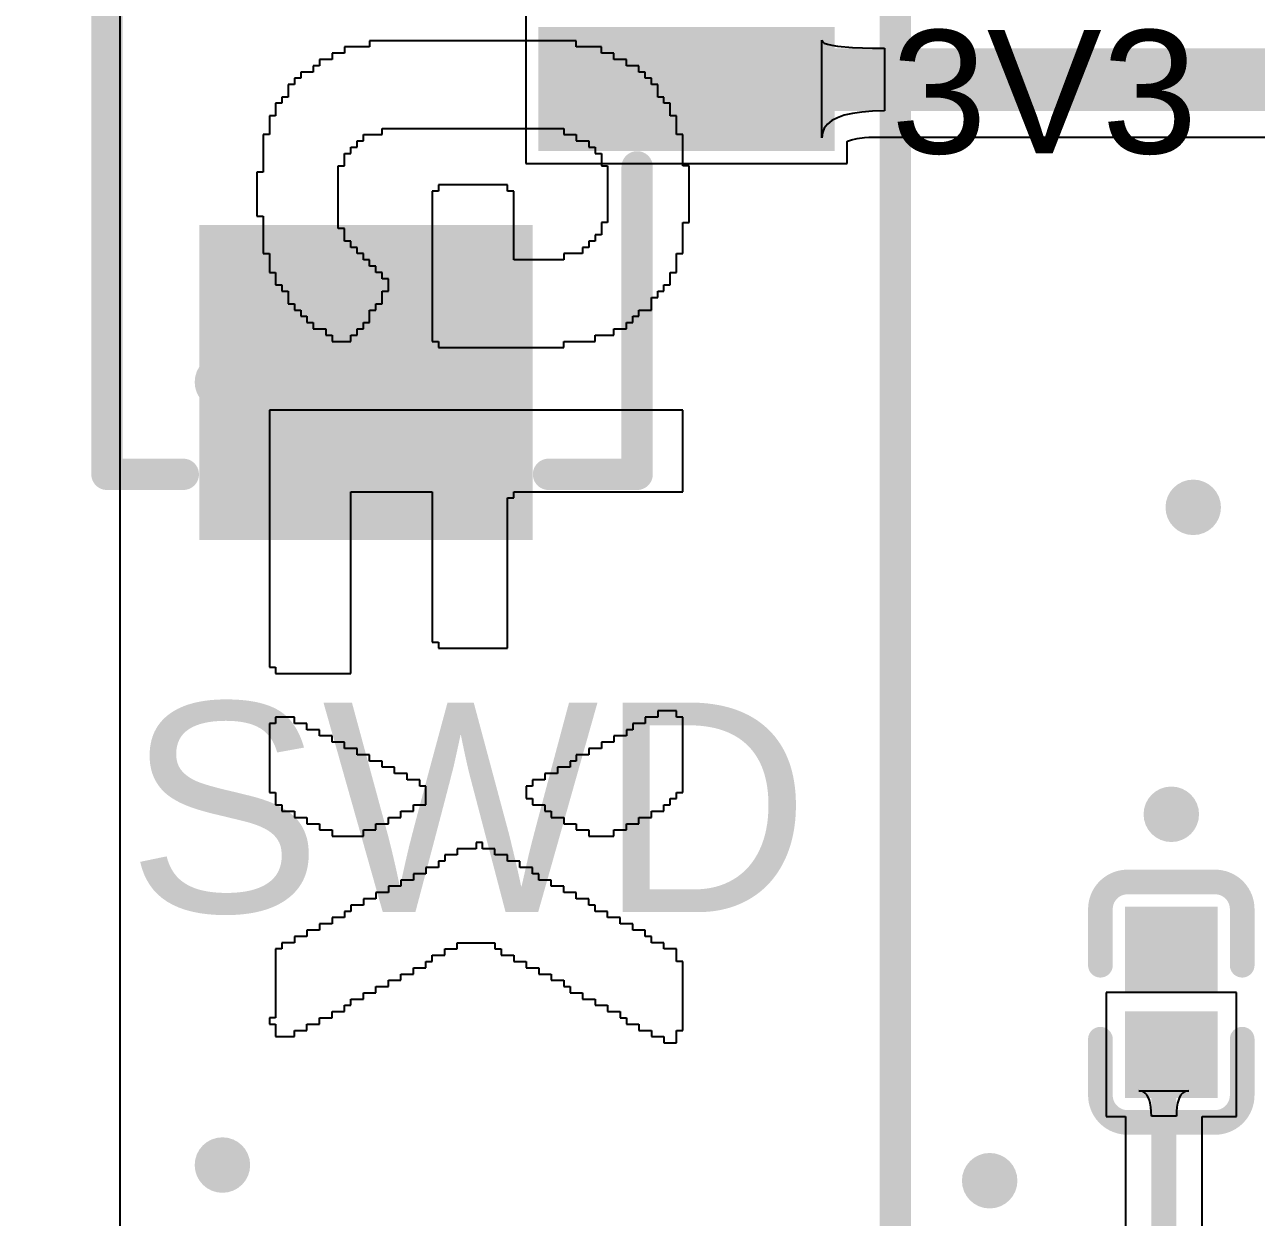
# Model space of a CAD drawing. Header units: millimetres. Extents: x -27 to 79, y -14 to 66.
# Drawn here: x -3.56 to 6.43, y 19.46 to 29.14 of the extents above; entities that cross this region are included whole.
import ezdxf

# ---------------------------------------------------------------- set-up
doc = ezdxf.new("R2010")
doc.units = ezdxf.units.MM
for name, color, linetype in [('BottomLayer', 5, 'Continuous'), ('BottomOverlay', 54, 'Continuous'), ('TopLayer', 1, 'Continuous'), ('TopOverlay', 2, 'Continuous'), ('TopPaste', 8, 'Continuous'), ('TopSolder', 216, 'Continuous'), ('ViaHoleLayer', 16, 'Continuous')]:
    doc.layers.add(name, color=color, linetype=linetype)
doc.styles.add('Arial', font='arial.ttf', dxfattribs={"height": 0.2})
doc.dimstyles.new('ISO-25', dxfattribs={"dimtxt": 2.5, "dimasz": 2.5, "dimexe": 1.25, "dimexo": 0.625, "dimtad": 1, "dimtxsty": 'Standard', "dimcen": 2.5, "dimadec": 0, "dimazin": 0, "dimtfac": 1, "dimtmove": 0, "dimatfit": 3, "dimfxl": 1, "dimarcsym": 0})

# ---------------------------------------------------------------- blocks, each defined once
blk = doc.blocks.new('*D3')
at = {"color": 0, "lineweight": -2, "transparency": 16777216}
for p, q in [((-0.625, 45), (-14.73, 45)), ((-13.48, 42.5), (-13.48, 2.5)), ((-0.625, 0), (-14.73, 0))]:
    blk.add_line(p, q, dxfattribs=at)
at = {"color": 0, "transparency": 16777216}
for points in [[(-13.8967, 42.5), (-13.0634, 42.5), (-13.48, 45)], [(-13.8967, 2.5), (-13.0634, 2.5), (-13.48, 0)]]:
    blk.add_solid(points, dxfattribs=at)
at = {"layer": 'Defpoints', "color": 0, "transparency": 16777216}
for p in [(0, 45), (0, 0), (-13.48, 0)]:
    blk.add_point(p, dxfattribs=at)
at = {"color": 0, "transparency": 16777216, "insert": (-15.355, 22.5), "char_height": 2.5, "attachment_point": 5, "rotation": 90}
blk.add_mtext('45', dxfattribs=at)
blk = doc.blocks.new('*D5')
at = {"color": 0, "lineweight": -2, "transparency": 16777216}
for p, q in [((-0.625, 47.7863), (-24.5995, 47.7863)), ((-23.3495, 45.2863), (-23.3495, -0.2863)), ((-0.625, -2.7863), (-24.5995, -2.7863))]:
    blk.add_line(p, q, dxfattribs=at)
at = {"color": 0, "transparency": 16777216}
for points in [[(-23.7662, 45.2863), (-22.9328, 45.2863), (-23.3495, 47.7863)], [(-23.7662, -0.2863), (-22.9328, -0.2863), (-23.3495, -2.7863)]]:
    blk.add_solid(points, dxfattribs=at)
at = {"layer": 'Defpoints', "color": 0, "transparency": 16777216}
for p in [(0, 47.7863), (-23.3495, -2.7863), (0, -2.7863)]:
    blk.add_point(p, dxfattribs=at)
at = {"color": 0, "transparency": 16777216, "insert": (-25.4328, 22.5), "char_height": 2.5, "attachment_point": 5, "rotation": 90}
blk.add_mtext('50,57', dxfattribs=at)

msp = doc.modelspace()

# ---------------------------------------------------------------- hatches: boundary and pattern name
at = {"layer": 'BottomLayer'}
h = msp.add_hatch(color=5, dxfattribs=at)
edge = h.paths.add_edge_path()
edge.add_arc((-1.9573, 26.2367), 0.225, 0, 360)
h = msp.add_hatch(color=5, dxfattribs=at)
edge = h.paths.add_edge_path()
edge.add_arc((5.9167, 25.2207), 0.225, 0, 360)
h = msp.add_hatch(color=5, dxfattribs=at)
edge = h.paths.add_edge_path()
edge.add_arc((5.7389, 22.7315), 0.225, 0, 360)
h = msp.add_hatch(color=5, dxfattribs=at)
edge = h.paths.add_edge_path()
edge.add_arc((-1.9573, 19.8867), 0.225, 0, 360)
h = msp.add_hatch(color=5, dxfattribs=at)
edge = h.paths.add_edge_path()
edge.add_arc((4.2657, 19.7597), 0.225, 0, 360)
at = {"layer": 'TopLayer'}
for points in [[(2.9064, 29.0135), (2.9064, 28.2135), (0.7064, 28.2135), (0.7064, 29.0135)], [(0.4564, 27.4085), (0.4564, 25.0585), (-2.0436, 25.0585), (-2.0436, 27.4085)], [(6.0639, 21.9324), (6.0639, 21.3324), (5.4139, 21.3324), (5.4139, 21.9324)], [(6.0639, 21.0824), (6.0639, 20.4824), (5.4139, 20.4824), (5.4139, 21.0824)]]:
    msp.add_hatch(color=1, dxfattribs=at).paths.add_polyline_path(points)
h = msp.add_hatch(color=1, dxfattribs=at)
edge = h.paths.add_edge_path()
edge.add_arc((-1.9573, 26.2367), 0.225, 0, 360)
h = msp.add_hatch(color=1, dxfattribs=at)
edge = h.paths.add_edge_path()
edge.add_arc((5.9167, 25.2207), 0.225, 0, 360)
h = msp.add_hatch(color=1, dxfattribs=at)
edge = h.paths.add_edge_path()
edge.add_arc((5.7389, 22.7315), 0.225, 0, 360)
h = msp.add_hatch(color=1, dxfattribs=at)
edge = h.paths.add_edge_path()
edge.add_arc((-1.9573, 19.8867), 0.225, 0, 360)
h = msp.add_hatch(color=1, dxfattribs=at)
edge = h.paths.add_edge_path()
edge.add_arc((4.2657, 19.7597), 0.225, 0, 360)
at = {"layer": 'TopPaste'}
for points in [[(2.9064, 29.0135), (2.9064, 28.2135), (0.7064, 28.2135), (0.7064, 29.0135)], [(0.4564, 27.4085), (0.4564, 25.0585), (-2.0436, 25.0585), (-2.0436, 27.4085)], [(6.0639, 21.9324), (6.0639, 21.3324), (5.4139, 21.3324), (5.4139, 21.9324)], [(6.0639, 21.0824), (6.0639, 20.4824), (5.4139, 20.4824), (5.4139, 21.0824)]]:
    msp.add_hatch(color=8, dxfattribs=at).paths.add_polyline_path(points)
at = {"layer": 'TopSolder'}
for points in [[(3.008, 29.1151), (3.008, 28.1119), (0.6048, 28.1119), (0.6048, 29.1151)], [(0.558, 27.5101), (0.558, 24.9569), (-2.1452, 24.9569), (-2.1452, 27.5101)], [(6.1147, 21.9832), (6.1147, 21.2816), (5.3631, 21.2816), (5.3631, 21.9832)], [(6.1147, 21.1332), (6.1147, 20.4316), (5.3631, 20.4316), (5.3631, 21.1332)]]:
    msp.add_hatch(color=216, dxfattribs=at).paths.add_polyline_path(points)
at = {"layer": 'ViaHoleLayer'}
h = msp.add_hatch(color=16, dxfattribs=at)
edge = h.paths.add_edge_path()
edge.add_arc((-1.9573, 26.2367), 0.1, 0, 360)
h = msp.add_hatch(color=16, dxfattribs=at)
edge = h.paths.add_edge_path()
edge.add_arc((5.9167, 25.2207), 0.1, 0, 360)
h = msp.add_hatch(color=16, dxfattribs=at)
edge = h.paths.add_edge_path()
edge.add_arc((5.7389, 22.7315), 0.1, 0, 360)
h = msp.add_hatch(color=16, dxfattribs=at)
edge = h.paths.add_edge_path()
edge.add_arc((-1.9573, 19.8867), 0.1, 0, 360)
h = msp.add_hatch(color=16, dxfattribs=at)
edge = h.paths.add_edge_path()
edge.add_arc((4.2657, 19.7597), 0.1, 0, 360)

# ---------------------------------------------------------------- linework, layer by layer
at = {"layer": 'BottomLayer'}
msp.add_line((-2.7863, 0), (-2.7863, 45), dxfattribs=at)
at = {"layer": 'BottomOverlay'}
for p, q in [((-0.6619, 29.0053), (-0.7635, 29.0053)), ((-0.7635, 29.0053), (-0.7635, 28.9545)), ((-0.6111, 29.0053), (-0.6619, 29.0053)), ((0.9129, 29.0053), (-0.6111, 29.0053)), ((0.9129, 28.9545), (0.9129, 29.0053)), ((-0.9667, 28.9037), (-1.0683, 28.9037)), ((-1.0683, 28.9037), (-1.0683, 28.8529)), ((-0.7635, 28.9545), (-0.9667, 28.9545)), ((-0.9667, 28.9545), (-0.9667, 28.9037)), ((1.1161, 28.9545), (0.9129, 28.9545)), ((1.1161, 28.9037), (1.1161, 28.9545)), ((1.2177, 28.9037), (1.1161, 28.9037)), ((1.2177, 28.8529), (1.2177, 28.9037)), ((-1.1699, 28.8021), (-1.2207, 28.8021)), ((-1.2207, 28.8021), (-1.2207, 28.7513)), ((-1.0683, 28.8529), (-1.1699, 28.8529)), ((-1.1699, 28.8529), (-1.1699, 28.8021)), ((1.3193, 28.8529), (1.2177, 28.8529)), ((1.3193, 28.8021), (1.3193, 28.8529)), ((1.4209, 28.8021), (1.3193, 28.8021)), ((1.4209, 28.7513), (1.4209, 28.8021)), ((-1.3223, 28.7005), (-1.3731, 28.7005)), ((-1.3731, 28.7005), (-1.3731, 28.6497)), ((-1.2207, 28.7513), (-1.3223, 28.7513)), ((-1.3223, 28.7513), (-1.3223, 28.7005)), ((1.4717, 28.7513), (1.4209, 28.7513)), ((1.4717, 28.7005), (1.4717, 28.7513)), ((1.5225, 28.7005), (1.4717, 28.7005)), ((1.5225, 28.6497), (1.5225, 28.7005)), ((-1.3731, 28.6497), (-1.4239, 28.6497)), ((-1.4239, 28.6497), (-1.4239, 28.5481)), ((1.5733, 28.6497), (1.5225, 28.6497)), ((1.5733, 28.5481), (1.5733, 28.6497)), ((-1.4747, 28.4973), (-1.5255, 28.4973)), ((-1.5255, 28.4973), (-1.5255, 28.3957)), ((-1.4239, 28.5481), (-1.4747, 28.5481)), ((-1.4747, 28.5481), (-1.4747, 28.4973)), ((1.6241, 28.5481), (1.5733, 28.5481)), ((1.6241, 28.4973), (1.6241, 28.5481)), ((1.6749, 28.4973), (1.6241, 28.4973)), ((1.6749, 28.3957), (1.6749, 28.4973)), ((-1.5255, 28.3957), (-1.5763, 28.3957)), ((-1.5763, 28.3957), (-1.5763, 28.2433)), ((1.7257, 28.3957), (1.6749, 28.3957)), ((1.7257, 28.2433), (1.7257, 28.3957)), ((-0.6619, 28.2433), (-0.6619, 28.2941)), ((-0.6619, 28.2941), (0.8113, 28.2941)), ((0.8113, 28.2941), (0.8113, 28.2433)), ((-1.5763, 28.2433), (-1.6271, 28.2433)), ((-1.6271, 28.2433), (-1.6271, 27.9385)), ((-0.8651, 28.1417), (-0.8651, 28.1925)), ((-0.8651, 28.1925), (-0.8143, 28.1925)), ((-0.8143, 28.1925), (-0.8143, 28.2433)), ((-0.8143, 28.2433), (-0.6619, 28.2433)), ((0.8113, 28.2433), (0.9129, 28.2433)), ((0.9129, 28.2433), (0.9129, 28.1925)), ((0.9129, 28.1925), (1.0145, 28.1925)), ((1.0145, 28.1925), (1.0145, 28.1417)), ((1.7765, 28.2433), (1.7257, 28.2433)), ((1.7765, 27.9893), (1.7765, 28.2433)), ((-0.9667, 27.9893), (-0.9667, 28.0909)), ((-0.9667, 28.0909), (-0.9159, 28.0909)), ((-0.9159, 28.0909), (-0.9159, 28.1417)), ((-0.9159, 28.1417), (-0.8651, 28.1417)), ((1.0145, 28.1417), (1.0653, 28.1417)), ((1.0653, 28.1417), (1.0653, 28.0909)), ((1.0653, 28.0909), (1.1161, 28.0909)), ((1.1161, 28.0909), (1.1161, 27.9893)), ((-1.0175, 27.4813), (-1.0175, 27.9893)), ((-1.0175, 27.9893), (-0.9667, 27.9893)), ((1.1161, 27.9893), (1.1669, 27.9893)), ((1.1669, 27.9893), (1.1669, 27.5321)), ((1.8273, 27.9893), (1.7765, 27.9893)), ((1.8273, 27.5321), (1.8273, 27.9893)), ((-1.6271, 27.9385), (-1.6779, 27.9385)), ((-1.6779, 27.9385), (-1.6779, 27.5829)), ((-0.2047, 27.7861), (-0.2555, 27.7861)), ((-0.2555, 27.7861), (-0.2555, 26.5669)), ((0.3541, 27.8369), (-0.2047, 27.8369)), ((-0.2047, 27.8369), (-0.2047, 27.7861)), ((0.3541, 27.7861), (0.3541, 27.8369)), ((0.4049, 27.7861), (0.3541, 27.7861)), ((0.4049, 27.2273), (0.4049, 27.7861)), ((-1.6779, 27.5829), (-1.6271, 27.5829)), ((-1.6271, 27.5829), (-1.6271, 27.2781)), ((-0.9667, 27.4813), (-1.0175, 27.4813)), ((-0.9667, 27.3797), (-0.9667, 27.4813)), ((1.1669, 27.5321), (1.1161, 27.5321)), ((1.1161, 27.5321), (1.1161, 27.4305)), ((1.7765, 27.2781), (1.7765, 27.5321)), ((1.7765, 27.5321), (1.8273, 27.5321)), ((-0.9159, 27.3797), (-0.9667, 27.3797)), ((-0.9159, 27.3289), (-0.9159, 27.3797)), ((1.0653, 27.3797), (1.0145, 27.3797)), ((1.0145, 27.3797), (1.0145, 27.3289)), ((1.1161, 27.4305), (1.0653, 27.4305)), ((1.0653, 27.4305), (1.0653, 27.3797)), ((-1.6271, 27.2781), (-1.5763, 27.2781)), ((-1.5763, 27.2781), (-1.5763, 27.1257)), ((-0.8651, 27.3289), (-0.9159, 27.3289)), ((-0.8651, 27.2781), (-0.8651, 27.3289)), ((-0.8143, 27.2781), (-0.8651, 27.2781)), ((-0.8143, 27.2273), (-0.8143, 27.2781)), ((0.9637, 27.2781), (0.8113, 27.2781)), ((0.8113, 27.2781), (0.8113, 27.2273)), ((1.0145, 27.3289), (0.9637, 27.3289)), ((0.9637, 27.3289), (0.9637, 27.2781)), ((1.7257, 27.1257), (1.7257, 27.2781)), ((1.7257, 27.2781), (1.7765, 27.2781)), ((-0.7635, 27.2273), (-0.8143, 27.2273)), ((-0.7635, 27.1765), (-0.7635, 27.2273)), ((-0.7127, 27.1765), (-0.7635, 27.1765)), ((-0.7127, 27.1257), (-0.7127, 27.1765)), ((0.8113, 27.2273), (0.4049, 27.2273)), ((-1.5763, 27.1257), (-1.5255, 27.1257)), ((-1.5255, 27.1257), (-1.5255, 27.0241)), ((-0.6619, 27.1257), (-0.7127, 27.1257)), ((-0.6619, 27.0749), (-0.6619, 27.1257)), ((-0.6111, 27.0749), (-0.6619, 27.0749)), ((-0.6111, 26.9733), (-0.6111, 27.0749)), ((1.6749, 27.0241), (1.6749, 27.1257)), ((1.6749, 27.1257), (1.7257, 27.1257)), ((-1.5255, 27.0241), (-1.4747, 27.0241)), ((-1.4747, 27.0241), (-1.4747, 26.9733)), ((1.6241, 26.9733), (1.6241, 27.0241)), ((1.6241, 27.0241), (1.6749, 27.0241)), ((-1.4747, 26.9733), (-1.4239, 26.9733)), ((-1.4239, 26.9733), (-1.4239, 26.8717)), ((-0.6619, 26.8717), (-0.6619, 26.9733)), ((-0.6619, 26.9733), (-0.6111, 26.9733)), ((1.5225, 26.8209), (1.5225, 26.9225)), ((1.5225, 26.9225), (1.5733, 26.9225)), ((1.5733, 26.9225), (1.5733, 26.9733)), ((1.5733, 26.9733), (1.6241, 26.9733)), ((-1.4239, 26.8717), (-1.3731, 26.8717)), ((-1.3731, 26.8717), (-1.3731, 26.8209)), ((-1.3731, 26.8209), (-1.3223, 26.8209)), ((-1.3223, 26.8209), (-1.3223, 26.7701)), ((-0.7635, 26.7193), (-0.7635, 26.8209)), ((-0.7635, 26.8209), (-0.7127, 26.8209)), ((-0.7127, 26.8209), (-0.7127, 26.8717)), ((-0.7127, 26.8717), (-0.6619, 26.8717)), ((1.4209, 26.7701), (1.4209, 26.8209)), ((1.4209, 26.8209), (1.5225, 26.8209)), ((-1.3223, 26.7701), (-1.2715, 26.7701)), ((-1.2715, 26.7701), (-1.2715, 26.7193)), ((-1.2715, 26.7193), (-1.2207, 26.7193)), ((-1.2207, 26.7193), (-1.2207, 26.6685)), ((-0.8143, 26.6685), (-0.8143, 26.7193)), ((-0.8143, 26.7193), (-0.7635, 26.7193)), ((1.3193, 26.6685), (1.3193, 26.7193)), ((1.3193, 26.7193), (1.3701, 26.7193)), ((1.3701, 26.7193), (1.3701, 26.7701)), ((1.3701, 26.7701), (1.4209, 26.7701)), ((-1.2207, 26.6685), (-1.1191, 26.6685)), ((-1.1191, 26.6685), (-1.1191, 26.6177)), ((-1.1191, 26.6177), (-1.0683, 26.6177)), ((-1.0683, 26.6177), (-1.0683, 26.5669)), ((-0.9159, 26.5669), (-0.9159, 26.6177)), ((-0.9159, 26.6177), (-0.8651, 26.6177)), ((-0.8651, 26.6177), (-0.8651, 26.6685)), ((-0.8651, 26.6685), (-0.8143, 26.6685)), ((1.0653, 26.5669), (1.0653, 26.6177)), ((1.0653, 26.6177), (1.2177, 26.6177)), ((1.2177, 26.6177), (1.2177, 26.6685)), ((1.2177, 26.6685), (1.3193, 26.6685)), ((-1.0683, 26.5669), (-0.9159, 26.5669)), ((-0.2555, 26.5669), (-0.2047, 26.5669)), ((-0.2047, 26.5669), (-0.2047, 26.5161)), ((-0.2047, 26.5161), (0.8113, 26.5161)), ((0.8113, 26.5161), (0.8113, 26.5669)), ((0.8113, 26.5669), (1.0653, 26.5669)), ((1.7765, 26.0081), (-1.5763, 26.0081)), ((-1.5763, 26.0081), (-1.5763, 23.9253)), ((1.7765, 25.3477), (1.7765, 26.0081)), ((-0.9159, 23.8745), (-0.9159, 25.3477)), ((-0.9159, 25.3477), (-0.2555, 25.3477)), ((-0.2555, 25.3477), (-0.2555, 24.1285)), ((0.3541, 25.0937), (0.3541, 25.2969)), ((0.3541, 25.2969), (0.4049, 25.2969)), ((0.4049, 25.2969), (0.4049, 25.3477)), ((0.4049, 25.3477), (1.7765, 25.3477)), ((0.3541, 25.0429), (0.3541, 25.0937)), ((0.3541, 24.0777), (0.3541, 25.0429)), ((-0.2555, 24.1285), (-0.2047, 24.1285)), ((-0.2047, 24.1285), (-0.2047, 24.0777)), ((-0.2047, 24.0777), (0.3541, 24.0777)), ((-1.5763, 23.9253), (-1.5255, 23.9253)), ((-1.5255, 23.9253), (-1.5255, 23.8745)), ((-1.5255, 23.8745), (-0.9159, 23.8745)), ((-1.3731, 23.5189), (-1.5255, 23.5189)), ((-1.5255, 23.5189), (-1.5255, 23.4681)), ((-1.3731, 23.4681), (-1.3731, 23.5189)), ((1.5733, 23.5189), (1.4717, 23.5189)), ((1.4717, 23.5189), (1.4717, 23.4681)), ((1.7257, 23.5697), (1.5733, 23.5697)), ((1.5733, 23.5697), (1.5733, 23.5189)), ((1.7257, 23.5189), (1.7257, 23.5697)), ((1.7765, 23.5189), (1.7257, 23.5189)), ((1.7765, 22.9093), (1.7765, 23.5189)), ((-1.5255, 23.4681), (-1.5763, 23.4681)), ((-1.5763, 23.4681), (-1.5763, 23.0617)), ((-1.2715, 23.4681), (-1.3731, 23.4681)), ((-1.2715, 23.4173), (-1.2715, 23.4681)), ((-1.1699, 23.4173), (-1.2715, 23.4173)), ((-1.1699, 23.3665), (-1.1699, 23.4173)), ((1.3701, 23.4173), (1.3193, 23.4173)), ((1.3193, 23.4173), (1.3193, 23.3665)), ((1.4717, 23.4681), (1.3701, 23.4681)), ((1.3701, 23.4681), (1.3701, 23.4173)), ((-1.0683, 23.3665), (-1.1699, 23.3665)), ((-1.0683, 23.3157), (-1.0683, 23.3665)), ((-0.9667, 23.3157), (-1.0683, 23.3157)), ((-0.9667, 23.2649), (-0.9667, 23.3157)), ((1.2177, 23.3157), (1.1161, 23.3157)), ((1.1161, 23.3157), (1.1161, 23.2649)), ((1.3193, 23.3665), (1.2177, 23.3665)), ((1.2177, 23.3665), (1.2177, 23.3157)), ((-0.8651, 23.2649), (-0.9667, 23.2649)), ((-0.8651, 23.2141), (-0.8651, 23.2649)), ((-0.7635, 23.2141), (-0.8651, 23.2141)), ((-0.7635, 23.1633), (-0.7635, 23.2141)), ((1.0145, 23.2141), (0.9129, 23.2141)), ((0.9129, 23.2141), (0.9129, 23.1633)), ((1.1161, 23.2649), (1.0145, 23.2649)), ((1.0145, 23.2649), (1.0145, 23.2141)), ((-0.6619, 23.1633), (-0.7635, 23.1633)), ((-0.6619, 23.1125), (-0.6619, 23.1633)), ((-0.5603, 23.1125), (-0.6619, 23.1125)), ((-0.5603, 23.0617), (-0.5603, 23.1125)), ((0.8621, 23.1125), (0.7605, 23.1125)), ((0.7605, 23.1125), (0.7605, 23.0617)), ((0.9129, 23.1633), (0.8621, 23.1633)), ((0.8621, 23.1633), (0.8621, 23.1125)), ((-1.5763, 23.0617), (-1.5763, 23.0109)), ((-1.5763, 23.0109), (-1.5763, 22.9093)), ((-0.4587, 23.0617), (-0.5603, 23.0617)), ((-0.4587, 23.0109), (-0.4587, 23.0617)), ((-0.3571, 23.0109), (-0.4587, 23.0109)), ((-0.3571, 22.9601), (-0.3571, 23.0109)), ((0.6589, 23.0109), (0.5573, 23.0109)), ((0.5573, 23.0109), (0.5573, 22.9601)), ((0.7605, 23.0617), (0.6589, 23.0617)), ((0.6589, 23.0617), (0.6589, 23.0109)), ((-1.5763, 22.9093), (-1.5255, 22.9093)), ((-1.5255, 22.9093), (-1.5255, 22.8077)), ((-0.3063, 22.9601), (-0.3571, 22.9601)), ((-0.3063, 22.8077), (-0.3063, 22.9601)), ((0.5573, 22.9601), (0.5065, 22.9601)), ((0.5065, 22.9601), (0.5065, 22.8585)), ((1.7257, 22.8585), (1.7257, 22.9093)), ((1.7257, 22.9093), (1.7765, 22.9093)), ((-1.5255, 22.8077), (-1.4747, 22.8077)), ((-1.4747, 22.8077), (-1.4747, 22.7569)), ((-0.4079, 22.7569), (-0.4079, 22.8077)), ((-0.4079, 22.8077), (-0.3063, 22.8077)), ((0.5065, 22.8585), (0.5573, 22.8585)), ((0.5573, 22.8585), (0.5573, 22.8077)), ((0.5573, 22.8077), (0.6589, 22.8077)), ((0.6589, 22.8077), (0.6589, 22.7569)), ((1.6241, 22.7569), (1.6241, 22.8077)), ((1.6241, 22.8077), (1.6749, 22.8077)), ((1.6749, 22.8077), (1.6749, 22.8585)), ((1.6749, 22.8585), (1.7257, 22.8585)), ((-1.4747, 22.7569), (-1.3731, 22.7569)), ((-1.3731, 22.7569), (-1.3731, 22.7061)), ((-1.3731, 22.7061), (-1.2715, 22.7061)), ((-1.2715, 22.7061), (-1.2715, 22.6553)), ((-0.6111, 22.6553), (-0.6111, 22.7061)), ((-0.6111, 22.7061), (-0.5095, 22.7061)), ((-0.5095, 22.7061), (-0.5095, 22.7569)), ((-0.5095, 22.7569), (-0.4079, 22.7569)), ((0.6589, 22.7569), (0.7097, 22.7569)), ((0.7097, 22.7569), (0.7097, 22.7061)), ((0.7097, 22.7061), (0.8113, 22.7061)), ((0.8113, 22.7061), (0.8113, 22.6553)), ((1.4209, 22.6553), (1.4209, 22.7061)), ((1.4209, 22.7061), (1.5225, 22.7061)), ((1.5225, 22.7061), (1.5225, 22.7569)), ((1.5225, 22.7569), (1.6241, 22.7569)), ((-1.2715, 22.6553), (-1.1699, 22.6553)), ((-1.1699, 22.6553), (-1.1699, 22.6045)), ((-1.1699, 22.6045), (-1.0683, 22.6045)), ((-1.0683, 22.6045), (-1.0683, 22.5537)), ((-0.8143, 22.5537), (-0.8143, 22.6045)), ((-0.8143, 22.6045), (-0.7127, 22.6045)), ((-0.7127, 22.6045), (-0.7127, 22.6553)), ((-0.7127, 22.6553), (-0.6111, 22.6553)), ((0.8113, 22.6553), (0.9129, 22.6553)), ((0.9129, 22.6553), (0.9129, 22.6045)), ((0.9129, 22.6045), (1.0145, 22.6045)), ((1.0145, 22.6045), (1.0145, 22.5537)), ((1.2177, 22.5537), (1.2177, 22.6045)), ((1.2177, 22.6045), (1.3193, 22.6045)), ((1.3193, 22.6045), (1.3193, 22.6553)), ((1.3193, 22.6553), (1.4209, 22.6553)), ((-1.0683, 22.5537), (-0.8143, 22.5537)), ((0.1509, 22.5029), (0.1001, 22.5029)), ((0.1001, 22.5029), (0.1001, 22.4521)), ((0.1509, 22.4521), (0.1509, 22.5029)), ((1.0145, 22.5537), (1.2177, 22.5537)), ((-0.0523, 22.4013), (-0.1539, 22.4013)), ((-0.1539, 22.4013), (-0.1539, 22.3505)), ((0.1001, 22.4521), (-0.0523, 22.4521)), ((-0.0523, 22.4521), (-0.0523, 22.4013)), ((0.2525, 22.4521), (0.1509, 22.4521)), ((0.2525, 22.4013), (0.2525, 22.4521)), ((0.3541, 22.4013), (0.2525, 22.4013)), ((0.3541, 22.3505), (0.3541, 22.4013)), ((-0.2555, 22.2997), (-0.3063, 22.2997)), ((-0.3063, 22.2997), (-0.3063, 22.2489)), ((-0.2047, 22.2997), (-0.2555, 22.2997)), ((-0.1539, 22.3505), (-0.2047, 22.3505)), ((-0.2047, 22.3505), (-0.2047, 22.2997)), ((0.4557, 22.3505), (0.3541, 22.3505)), ((0.4557, 22.2997), (0.4557, 22.3505)), ((0.5573, 22.2997), (0.4557, 22.2997)), ((0.5573, 22.2489), (0.5573, 22.2997)), ((-0.4079, 22.1981), (-0.5095, 22.1981)), ((-0.5095, 22.1981), (-0.5095, 22.1473)), ((-0.3063, 22.2489), (-0.4079, 22.2489)), ((-0.4079, 22.2489), (-0.4079, 22.1981)), ((0.6081, 22.2489), (0.5573, 22.2489)), ((0.6081, 22.1981), (0.6081, 22.2489)), ((0.7097, 22.1981), (0.6081, 22.1981)), ((0.7097, 22.1473), (0.7097, 22.1981)), ((-0.6111, 22.0965), (-0.7127, 22.0965)), ((-0.7127, 22.0965), (-0.7127, 22.0457)), ((-0.5095, 22.1473), (-0.6111, 22.1473)), ((-0.6111, 22.1473), (-0.6111, 22.0965)), ((0.8113, 22.1473), (0.7097, 22.1473)), ((0.8113, 22.0965), (0.8113, 22.1473)), ((0.9129, 22.0965), (0.8113, 22.0965)), ((0.9129, 22.0457), (0.9129, 22.0965)), ((-0.8143, 21.9949), (-0.9159, 21.9949)), ((-0.9159, 21.9949), (-0.9159, 21.9441)), ((-0.7127, 22.0457), (-0.8143, 22.0457)), ((-0.8143, 22.0457), (-0.8143, 21.9949)), ((1.0145, 22.0457), (0.9129, 22.0457)), ((1.0145, 21.9949), (1.0145, 22.0457)), ((1.0653, 21.9949), (1.0145, 21.9949)), ((1.0653, 21.9441), (1.0653, 21.9949)), ((-0.9667, 21.8933), (-1.0683, 21.8933)), ((-1.0683, 21.8933), (-1.0683, 21.8425)), ((-0.9159, 21.9441), (-0.9667, 21.9441)), ((-0.9667, 21.9441), (-0.9667, 21.8933)), ((1.1669, 21.9441), (1.0653, 21.9441)), ((1.1669, 21.8933), (1.1669, 21.9441)), ((1.2685, 21.8933), (1.1669, 21.8933)), ((1.2685, 21.8425), (1.2685, 21.8933)), ((-1.1699, 21.7917), (-1.2715, 21.7917)), ((-1.2715, 21.7917), (-1.2715, 21.7409)), ((-1.0683, 21.8425), (-1.1699, 21.8425)), ((-1.1699, 21.8425), (-1.1699, 21.7917)), ((1.3701, 21.8425), (1.2685, 21.8425)), ((1.3701, 21.7917), (1.3701, 21.8425)), ((1.4717, 21.7917), (1.3701, 21.7917)), ((1.4717, 21.7409), (1.4717, 21.7917)), ((-1.3731, 21.6901), (-1.4747, 21.6901)), ((-1.4747, 21.6901), (-1.4747, 21.6393)), ((-1.2715, 21.7409), (-1.3731, 21.7409)), ((-1.3731, 21.7409), (-1.3731, 21.6901)), ((-0.0523, 21.6393), (-0.0523, 21.6901)), ((-0.0523, 21.6901), (0.2525, 21.6901)), ((0.2525, 21.6901), (0.2525, 21.6393)), ((1.5225, 21.7409), (1.4717, 21.7409)), ((1.5225, 21.6901), (1.5225, 21.7409)), ((1.6241, 21.6901), (1.5225, 21.6901)), ((1.6241, 21.6393), (1.6241, 21.6901)), ((-1.4747, 21.6393), (-1.5255, 21.6393)), ((-1.5255, 21.6393), (-1.5255, 21.0805)), ((-0.2555, 21.5377), (-0.2555, 21.5885)), ((-0.2555, 21.5885), (-0.1539, 21.5885)), ((-0.1539, 21.5885), (-0.1539, 21.6393)), ((-0.1539, 21.6393), (-0.0523, 21.6393)), ((0.2525, 21.6393), (0.3033, 21.6393)), ((0.3033, 21.6393), (0.3033, 21.5885)), ((0.3033, 21.5885), (0.4049, 21.5885)), ((0.4049, 21.5885), (0.4049, 21.5377)), ((1.7257, 21.6393), (1.6241, 21.6393)), ((1.7257, 21.5377), (1.7257, 21.6393)), ((-0.4079, 21.4361), (-0.4079, 21.4869)), ((-0.4079, 21.4869), (-0.3063, 21.4869)), ((-0.3063, 21.4869), (-0.3063, 21.5377)), ((-0.3063, 21.5377), (-0.2555, 21.5377)), ((0.4049, 21.5377), (0.5065, 21.5377)), ((0.5065, 21.5377), (0.5065, 21.4869)), ((0.5065, 21.4869), (0.6081, 21.4869)), ((0.6081, 21.4869), (0.6081, 21.4361)), ((1.7765, 21.5377), (1.7257, 21.5377)), ((1.7765, 20.9789), (1.7765, 21.5377)), ((-0.6111, 21.3345), (-0.6111, 21.3853)), ((-0.6111, 21.3853), (-0.5095, 21.3853)), ((-0.5095, 21.3853), (-0.5095, 21.4361)), ((-0.5095, 21.4361), (-0.4079, 21.4361)), ((0.6081, 21.4361), (0.7097, 21.4361)), ((0.7097, 21.4361), (0.7097, 21.3853)), ((0.7097, 21.3853), (0.8113, 21.3853)), ((0.8113, 21.3853), (0.8113, 21.3345)), ((-0.8143, 21.2329), (-0.8143, 21.2837)), ((-0.8143, 21.2837), (-0.7127, 21.2837)), ((-0.7127, 21.2837), (-0.7127, 21.3345)), ((-0.7127, 21.3345), (-0.6111, 21.3345)), ((0.8113, 21.3345), (0.8621, 21.3345)), ((0.8621, 21.3345), (0.8621, 21.2837)), ((0.8621, 21.2837), (0.9637, 21.2837)), ((0.9637, 21.2837), (0.9637, 21.2329)), ((-0.9667, 21.1313), (-0.9667, 21.1821)), ((-0.9667, 21.1821), (-0.9159, 21.1821)), ((-0.9159, 21.1821), (-0.9159, 21.2329)), ((-0.9159, 21.2329), (-0.8143, 21.2329)), ((0.9637, 21.2329), (1.0653, 21.2329)), ((1.0653, 21.2329), (1.0653, 21.1821)), ((1.0653, 21.1821), (1.1669, 21.1821)), ((1.1669, 21.1821), (1.1669, 21.1313)), ((-1.5255, 21.0805), (-1.5763, 21.0805)), ((-1.5763, 21.0805), (-1.5763, 21.0297)), ((-1.1699, 21.0297), (-1.1699, 21.0805)), ((-1.1699, 21.0805), (-1.0683, 21.0805)), ((-1.0683, 21.0805), (-1.0683, 21.1313)), ((-1.0683, 21.1313), (-0.9667, 21.1313)), ((1.1669, 21.1313), (1.2685, 21.1313)), ((1.2685, 21.1313), (1.2685, 21.0805)), ((1.2685, 21.0805), (1.3193, 21.0805)), ((1.3193, 21.0805), (1.3193, 21.0297)), ((-1.5763, 21.0297), (-1.5255, 21.0297)), ((-1.5255, 21.0297), (-1.5255, 20.9281)), ((-1.2715, 20.9789), (-1.2715, 21.0297)), ((-1.2715, 21.0297), (-1.1699, 21.0297)), ((1.3193, 21.0297), (1.4209, 21.0297)), ((1.4209, 21.0297), (1.4209, 20.9789)), ((-1.5255, 20.9281), (-1.3731, 20.9281)), ((-1.3731, 20.9281), (-1.3731, 20.9789)), ((-1.3731, 20.9789), (-1.2715, 20.9789)), ((1.4209, 20.9789), (1.5225, 20.9789)), ((1.5225, 20.9789), (1.5225, 20.9281)), ((1.5225, 20.9281), (1.6241, 20.9281)), ((1.6241, 20.9281), (1.6241, 20.8773)), ((1.7257, 20.8773), (1.7257, 20.9789)), ((1.7257, 20.9789), (1.7765, 20.9789)), ((1.6241, 20.8773), (1.7257, 20.8773))]:
    msp.add_line(p, q, dxfattribs=at)
at = {"layer": 'BottomOverlay', "const_width": 0.254}
msp.add_lwpolyline([(3.5, -2.5), (3.5, 47.5)], dxfattribs=at)
at = {"layer": 'TopLayer'}
for p, q in [((-2.7863, 14.9248), (-2.7863, 45)), ((0.5032, 29.2603), (0.5032, 29.0571)), ((0.5032, 29.0571), (0.5032, 28.0103)), ((2.9034, 28.2166), (2.9034, 29.0105)), ((2.9034, 29.0105), (2.9085, 28.9978)), ((2.9085, 28.9978), (2.9237, 28.9864)), ((2.9237, 28.9864), (2.9491, 28.9764)), ((2.9491, 28.9764), (2.9847, 28.9677)), ((2.9847, 28.9677), (3.0304, 28.9604)), ((3.0304, 28.9604), (3.1523, 28.9497)), ((3.1523, 28.9497), (3.3149, 28.9443)), ((3.3149, 28.9443), (3.4114, 28.9437)), ((3.4114, 28.9437), (3.4114, 28.4357)), ((3.0304, 28.3809), (2.9847, 28.3568)), ((3.0863, 28.4006), (3.0304, 28.3809)), ((3.1523, 28.4159), (3.0863, 28.4006)), ((3.2285, 28.4269), (3.1523, 28.4159)), ((3.3149, 28.4335), (3.2285, 28.4269)), ((3.4114, 28.4357), (3.3149, 28.4335)), ((2.9237, 28.2954), (2.9085, 28.2582)), ((2.9491, 28.3283), (2.9237, 28.2954)), ((2.9847, 28.3568), (2.9491, 28.3283)), ((2.9085, 28.2582), (2.9034, 28.2166)), ((3.1096, 28.1884), (3.1136, 28.1905)), ((3.1096, 28.0103), (3.1096, 28.1884)), ((3.1136, 28.1905), (3.1443, 28.2014)), ((3.1443, 28.2014), (3.1905, 28.2121)), ((3.1905, 28.2121), (3.2511, 28.2208)), ((3.2511, 28.2208), (3.2861, 28.2235)), ((3.2861, 28.2235), (7.9887, 28.2235)), ((0.5032, 28.0103), (2.8987, 28.0103)), ((2.8987, 28.0103), (2.9034, 28.0094)), ((2.9034, 28.0094), (2.9081, 28.0103)), ((2.9081, 28.0103), (3.1096, 28.0103)), ((6.2671, 21.2856), (5.2107, 21.2856)), ((5.2107, 21.2856), (5.2107, 20.2792)), ((6.2671, 20.2792), (6.2671, 21.2856)), ((5.4948, 20.4865), (5.4755, 20.4885)), ((5.4755, 20.4885), (5.8819, 20.4885)), ((5.512, 20.4803), (5.4948, 20.4865)), ((5.5273, 20.47), (5.512, 20.4803)), ((5.8453, 20.4803), (5.83, 20.47)), ((5.8625, 20.4865), (5.8453, 20.4803)), ((5.8819, 20.4885), (5.8625, 20.4865)), ((5.5405, 20.4555), (5.5273, 20.47)), ((5.5517, 20.437), (5.5405, 20.4555)), ((5.5608, 20.4143), (5.5517, 20.437)), ((5.5679, 20.3875), (5.5608, 20.4143)), ((5.573, 20.3565), (5.5679, 20.3875)), ((5.7894, 20.3875), (5.7843, 20.3565)), ((5.7965, 20.4143), (5.7894, 20.3875)), ((5.8057, 20.437), (5.7965, 20.4143)), ((5.8168, 20.4555), (5.8057, 20.437)), ((5.83, 20.47), (5.8168, 20.4555)), ((5.576, 20.3215), (5.573, 20.3565)), ((5.5771, 20.2823), (5.576, 20.3215)), ((5.7803, 20.2823), (5.5771, 20.2823)), ((5.7813, 20.3215), (5.7803, 20.2823)), ((5.7843, 20.3565), (5.7813, 20.3215)), ((5.2107, 20.2792), (5.3679, 20.2792)), ((5.3679, 20.2792), (5.3679, 16.56)), ((5.9894, 16.56), (5.9894, 20.2792)), ((5.9894, 20.2792), (6.2671, 20.2792))]:
    msp.add_line(p, q, dxfattribs=at)
for points, const_width in [([(2.0342, 28.6897), (7.9887, 28.6897)], 0.508), ([(5.6787, 20.7222), (5.7389, 20.7824)], 0.2032), ([(5.6787, 15.6068), (5.6787, 20.7222)], 0.2032)]:
    msp.add_lwpolyline(points, dxfattribs=dict(at, const_width=const_width))
for points, const_width in [([(1.9072, 28.6897, 1), (2.1612, 28.6897, 1)], 0.254), ([(5.6881, 20.7824, 1), (5.7897, 20.7824, 1)], 0.1016), ([(5.6279, 20.7222, 1), (5.7295, 20.7222, 1)], 0.1016), ([(5.6279, 20.7222, 1), (5.7295, 20.7222, 1)], 0.1016)]:
    msp.add_lwpolyline(points, format="xyb", close=True, dxfattribs=dict(at, const_width=const_width))
at = {"layer": 'TopOverlay'}
for points, const_width in [([(-2.8936, 25.4884), (-2.8936, 36.7385)], 0.254), ([(1.4064, 25.4884), (1.4064, 27.9823)], 0.254), ([(-2.8936, 25.4884), (-2.2747, 25.4884)], 0.254), ([(0.6876, 25.4884), (1.4064, 25.4884)], 0.254), ([(5.3839, 22.1824), (6.0939, 22.1824)], 0.2), ([(5.1639, 21.5074), (5.1639, 21.9574)], 0.2), ([(6.3139, 21.5074), (6.3139, 21.9574)], 0.2), ([(5.1639, 20.4574), (5.1639, 20.9074)], 0.2), ([(6.3138, 20.4574), (6.3138, 20.9075)], 0.2), ([(5.3839, 20.2325), (6.0938, 20.2325)], 0.2)]:
    msp.add_lwpolyline(points, dxfattribs=dict(at, const_width=const_width))
for points, const_width in [([(1.3429, 27.9823, 1), (1.4699, 27.9823, 1)], 0.127), ([(-2.9571, 25.4884, 1), (-2.8301, 25.4884, 1)], 0.127), ([(-2.9571, 25.4884, 1), (-2.8301, 25.4884, 1)], 0.127), ([(-2.3382, 25.4884, 1), (-2.2112, 25.4884, 1)], 0.127), ([(0.6241, 25.4884, 1), (0.7511, 25.4884, 1)], 0.127), ([(1.3429, 25.4884, 1), (1.4699, 25.4884, 1)], 0.127), ([(1.3429, 25.4884, 1), (1.4699, 25.4884, 1)], 0.127), ([(5.3339, 22.1824, 1), (5.4339, 22.1824, 1)], 0.1), ([(5.3339, 22.1824, 1), (5.4339, 22.1824, 1)], 0.1), ([(6.0439, 22.1824, 1), (6.1439, 22.1824, 1)], 0.1), ([(6.0439, 22.1824, 1), (6.1439, 22.1824, 1)], 0.1), ([(5.1139, 21.9625, 1), (5.2139, 21.9625, 1)], 0.1), ([(5.1139, 21.9574, 1), (5.2139, 21.9574, 1)], 0.1), ([(6.2639, 21.9625, 1), (6.3639, 21.9625, 1)], 0.1), ([(6.2639, 21.9574, 1), (6.3639, 21.9574, 1)], 0.1), ([(5.1139, 21.5074, 1), (5.2139, 21.5074, 1)], 0.1), ([(6.2639, 21.5074, 1), (6.3639, 21.5074, 1)], 0.1), ([(5.1139, 20.9074, 1), (5.2139, 20.9074, 1)], 0.1), ([(6.2638, 20.9075, 1), (6.3638, 20.9075, 1)], 0.1), ([(5.1139, 20.4574, 1), (5.2139, 20.4574, 1)], 0.1), ([(5.1139, 20.4525, 1), (5.2139, 20.4525, 1)], 0.1), ([(6.2638, 20.4574, 1), (6.3638, 20.4574, 1)], 0.1), ([(6.2638, 20.4525, 1), (6.3638, 20.4525, 1)], 0.1), ([(5.3339, 20.2325, 1), (5.4338, 20.2325, 1)], 0.1), ([(5.3339, 20.2325, 1), (5.4338, 20.2325, 1)], 0.1), ([(6.0438, 20.2325, 1), (6.1438, 20.2325, 1)], 0.1), ([(6.0438, 20.2325, 1), (6.1438, 20.2325, 1)], 0.1)]:
    msp.add_lwpolyline(points, format="xyb", close=True, dxfattribs=dict(at, const_width=const_width))
at = {"layer": 'TopOverlay', "const_width": 0.2}
for points in [[(5.1639, 21.9625, -0.414214), (5.3839, 22.1824)], [(6.0939, 22.1824, -0.414214), (6.3139, 21.9625)], [(5.3839, 20.2325, -0.414214), (5.1639, 20.4525)], [(6.3138, 20.4525, -0.414214), (6.0938, 20.2325)]]:
    msp.add_lwpolyline(points, format="xyb", dxfattribs=at)

# ---------------------------------------------------------------- texts
at = {"layer": 'TopOverlay', "style": 'Arial'}
msp.add_text('3V3', height=1, dxfattribs=at).set_placement((3.4661, 28.0909))
msp.add_text('SWD', height=1.7, rotation=360, dxfattribs=at).set_placement((-2.7321, 21.9379))

# ---------------------------------------------------------------- dimensions: what is measured, and where the dimension line sits
for base, p1, p2, picture, middle in [((-23.3495, -2.7863), (0, 47.7863), (0, -2.7863), '*D5', (-25.4328, 22.5)), ((-13.48, 0), (0, 45), (0, 0), '*D3', (-15.355, 22.5))]:
    dim = msp.add_linear_dim(base=base, p1=p1, p2=p2, angle=90, dimstyle='ISO-25')
    dim.commit()
    dim.dimension.update_dxf_attribs({"geometry": picture, "text_midpoint": middle})

doc.saveas('drawing.dxf')
